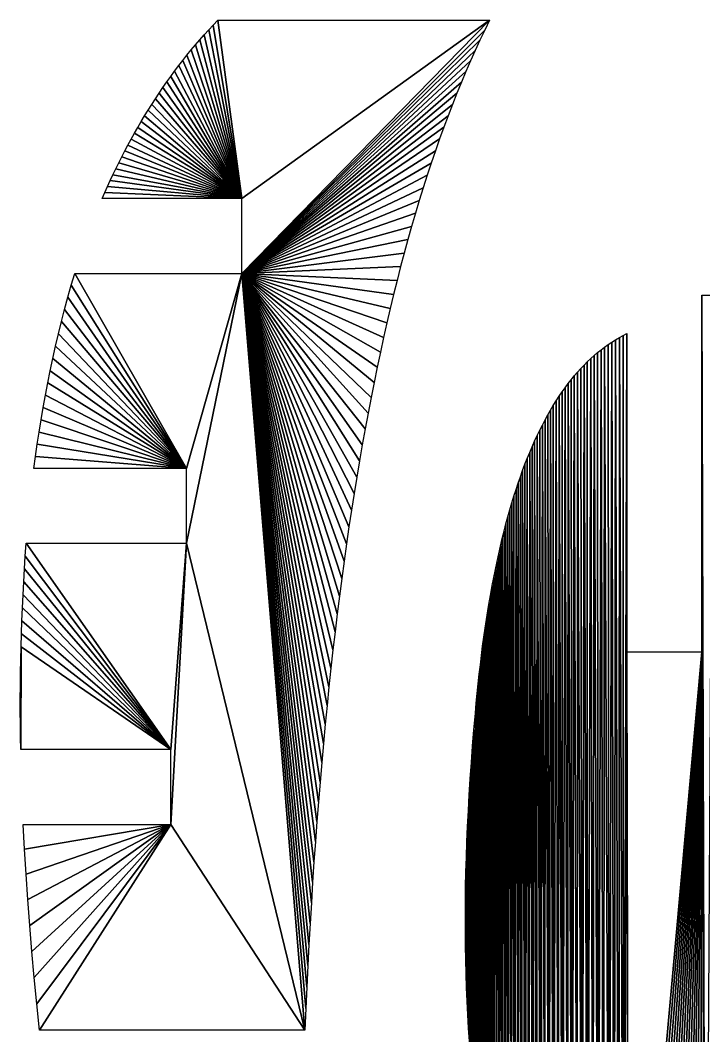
# Model space of a CAD drawing. Extents: x 10 to 917, y 10 to 841.
# Drawn here: x 598.2 to 656, y 172 to 257.9 of the extents above; entities that cross this region are included whole.
import ezdxf

# ---------------------------------------------------------------- set-up
doc = ezdxf.new("R2010")
doc.units = 0
doc.header["$MEASUREMENT"] = 0
doc.layers.get('0').update_dxf_attribs({"linetype": 'CONTINUOUS'})

msp = doc.modelspace()

# ---------------------------------------------------------------- linework, layer by layer
for p, q in [((614.559, 257.548), (614.949, 257.949)), ((614.949, 257.949), (637.933, 257.949)), ((637.933, 257.949), (637.522, 257.116)), ((613.796, 256.726), (614.175, 257.141)), ((614.175, 257.141), (614.559, 257.548)), ((637.522, 257.116), (637.116, 256.266)), ((613.054, 255.878), (613.422, 256.305)), ((613.422, 256.305), (613.796, 256.726)), ((637.116, 256.266), (636.715, 255.401)), ((612.333, 255.005), (612.691, 255.445)), ((612.691, 255.445), (613.054, 255.878)), ((636.715, 255.401), (636.319, 254.52)), ((611.634, 254.111), (611.981, 254.561)), ((611.981, 254.561), (612.333, 255.005)), ((636.319, 254.52), (635.929, 253.623)), ((610.956, 253.195), (611.292, 253.655)), ((611.292, 253.655), (611.634, 254.111)), ((635.929, 253.623), (635.545, 252.71)), ((610.299, 252.262), (610.625, 252.731)), ((610.625, 252.731), (610.956, 253.195)), ((635.545, 252.71), (635.165, 251.781)), ((609.664, 251.312), (609.979, 251.789)), ((609.979, 251.789), (610.299, 252.262)), ((635.165, 251.781), (634.791, 250.836)), ((609.355, 250.832), (609.664, 251.312)), ((608.753, 249.862), (609.051, 250.349)), ((609.051, 250.349), (609.355, 250.832)), ((634.791, 250.836), (634.422, 249.876)), ((608.173, 248.881), (608.46, 249.373)), ((608.46, 249.373), (608.753, 249.862)), ((634.422, 249.876), (634.059, 248.899)), ((607.615, 247.89), (607.891, 248.386)), ((607.891, 248.386), (608.173, 248.881)), ((634.059, 248.899), (633.701, 247.906)), ((607.344, 247.392), (607.615, 247.89)), ((633.701, 247.906), (633.348, 246.898)), ((606.82, 246.391), (607.079, 246.892)), ((607.079, 246.892), (607.344, 247.392)), ((633.348, 246.898), (633, 245.873)), ((606.318, 245.387), (606.566, 245.889)), ((606.566, 245.889), (606.82, 246.391)), ((633, 245.873), (632.658, 244.833)), ((605.838, 244.38), (606.075, 244.883)), ((606.075, 244.883), (606.318, 245.387)), ((605.607, 243.876), (605.838, 244.38)), ((632.658, 244.833), (632.321, 243.776)), ((605.161, 242.87), (605.381, 243.373)), ((605.381, 243.373), (605.607, 243.876)), ((632.321, 243.776), (631.989, 242.704)), ((616.988, 242.87), (605.161, 242.87)), ((616.988, 236.528), (616.988, 242.87)), ((631.989, 242.704), (631.663, 241.616)), ((631.663, 241.616), (631.342, 240.512)), ((631.342, 240.512), (631.026, 239.392)), ((631.026, 239.392), (630.716, 238.256)), ((630.716, 238.256), (630.411, 237.104)), ((602.55, 235.523), (602.851, 236.528)), ((602.851, 236.528), (616.988, 236.528)), ((630.411, 237.104), (630.111, 235.936)), ((602.261, 234.509), (602.55, 235.523)), ((630.111, 235.936), (629.817, 234.752)), ((629.817, 234.752), (629.528, 233.552)), ((655.899, 234.7), (656.795, 234.703)), ((655.899, 204.522), (655.899, 234.7)), ((601.983, 233.487), (602.261, 234.509)), ((601.717, 232.459), (601.983, 233.487)), ((629.528, 233.552), (629.244, 232.336)), ((601.462, 231.425), (601.717, 232.459)), ((629.244, 232.336), (628.965, 231.105)), ((601.218, 230.387), (601.462, 231.425)), ((648.912, 231.106), (649.233, 231.28)), ((649.233, 231.28), (649.558, 231.444)), ((649.558, 231.444), (649.558, 204.522)), ((600.985, 229.345), (601.218, 230.387)), ((628.965, 231.105), (628.692, 229.857)), ((647.368, 230.074), (647.669, 230.302)), ((647.669, 230.302), (647.974, 230.519)), ((647.974, 230.519), (648.283, 230.725)), ((648.283, 230.725), (648.596, 230.921)), ((648.596, 230.921), (648.912, 231.106)), ((628.692, 229.857), (628.424, 228.593)), ((646.488, 229.325), (646.778, 229.586)), ((646.778, 229.586), (647.071, 229.835)), ((647.071, 229.835), (647.368, 230.074)), ((600.764, 228.302), (600.985, 229.345)), ((628.424, 228.593), (628.162, 227.314)), ((645.645, 228.48), (645.922, 228.773)), ((645.922, 228.773), (646.203, 229.055)), ((646.203, 229.055), (646.488, 229.325)), ((600.553, 227.259), (600.764, 228.302)), ((644.836, 227.539), (645.102, 227.863)), ((645.102, 227.863), (645.371, 228.177)), ((645.371, 228.177), (645.645, 228.48)), ((600.354, 226.216), (600.553, 227.259)), ((628.162, 227.314), (627.904, 226.018)), ((644.063, 226.5), (644.317, 226.857)), ((644.317, 226.857), (644.575, 227.203)), ((644.575, 227.203), (644.836, 227.539)), ((600.166, 225.175), (600.354, 226.216)), ((627.904, 226.018), (627.652, 224.707)), ((643.568, 225.755), (643.814, 226.133)), ((643.814, 226.133), (644.063, 226.5)), ((599.988, 224.137), (600.166, 225.175)), ((643.088, 224.966), (643.326, 225.365)), ((643.326, 225.365), (643.568, 225.755)), ((627.652, 224.707), (627.406, 223.38)), ((642.624, 224.134), (642.854, 224.555)), ((642.854, 224.555), (643.088, 224.966)), ((599.822, 223.103), (599.988, 224.137)), ((642.176, 223.259), (642.398, 223.702)), ((642.398, 223.702), (642.624, 224.134)), ((599.666, 222.074), (599.822, 223.103)), ((627.406, 223.38), (627.164, 222.037)), ((641.744, 222.341), (641.958, 222.805)), ((641.958, 222.805), (642.176, 223.259)), ((599.521, 221.052), (599.666, 222.074)), ((627.164, 222.037), (626.928, 220.677)), ((641.327, 221.38), (641.534, 221.866)), ((641.534, 221.866), (641.744, 222.341)), ((599.387, 220.038), (599.521, 221.052)), ((640.927, 220.377), (641.125, 220.884)), ((641.125, 220.884), (641.327, 221.38)), ((612.298, 220.038), (599.387, 220.038)), ((612.298, 213.697), (612.298, 220.038)), ((626.928, 220.677), (626.698, 219.302)), ((640.732, 219.859), (640.927, 220.377)), ((626.698, 219.302), (626.472, 217.911)), ((640.355, 218.791), (640.542, 219.33)), ((640.542, 219.33), (640.732, 219.859)), ((639.994, 217.679), (640.172, 218.24)), ((640.172, 218.24), (640.355, 218.791)), ((626.472, 217.911), (626.252, 216.504)), ((639.819, 217.108), (639.994, 217.679)), ((639.481, 215.932), (639.648, 216.525)), ((639.648, 216.525), (639.819, 217.108)), ((626.252, 216.504), (626.037, 215.081)), ((639.318, 215.328), (639.481, 215.932)), ((626.037, 215.081), (625.828, 213.642)), ((639.159, 214.714), (639.318, 215.328)), ((638.853, 213.452), (639.004, 214.088)), ((639.004, 214.088), (639.159, 214.714)), ((598.658, 212.617), (598.736, 213.697)), ((598.736, 213.697), (612.298, 213.697)), ((625.828, 213.642), (625.624, 212.188)), ((638.706, 212.805), (638.853, 213.452)), ((598.586, 211.532), (598.658, 212.617)), ((638.563, 212.148), (638.706, 212.805)), ((598.521, 210.441), (598.586, 211.532)), ((625.624, 212.188), (625.425, 210.717)), ((638.289, 210.8), (638.424, 211.479)), ((638.424, 211.479), (638.563, 212.148)), ((625.425, 210.717), (625.231, 209.23)), ((638.157, 210.11), (638.289, 210.8)), ((598.463, 209.346), (598.521, 210.441)), ((638.03, 209.41), (638.157, 210.11)), ((598.412, 208.248), (598.463, 209.346)), ((625.231, 209.23), (625.043, 207.728)), ((637.906, 208.699), (638.03, 209.41)), ((598.367, 207.147), (598.412, 208.248)), ((637.671, 207.244), (637.787, 207.976)), ((637.787, 207.976), (637.906, 208.699)), ((598.328, 206.046), (598.367, 207.147)), ((625.043, 207.728), (624.86, 206.209)), ((637.56, 206.5), (637.671, 207.244)), ((624.86, 206.209), (624.683, 204.675)), ((637.452, 205.746), (637.56, 206.5)), ((598.297, 204.944), (598.328, 206.046)), ((637.348, 204.981), (637.452, 205.746)), ((598.272, 203.843), (598.297, 204.944)), ((624.683, 204.675), (624.51, 203.124)), ((637.249, 204.205), (637.348, 204.981)), ((649.558, 204.522), (655.899, 204.522)), ((598.253, 202.743), (598.272, 203.843)), ((637.153, 203.419), (637.249, 204.205)), ((624.51, 203.124), (624.343, 201.558)), ((637.061, 202.621), (637.153, 203.419)), ((598.24, 201.646), (598.253, 202.743)), ((636.973, 201.813), (637.061, 202.621)), ((598.234, 200.553), (598.24, 201.646)), ((624.343, 201.558), (624.182, 199.976)), ((636.889, 200.995), (636.973, 201.813)), ((598.234, 199.464), (598.234, 200.553)), ((636.809, 200.165), (636.889, 200.995)), ((598.241, 198.381), (598.234, 199.464)), ((624.182, 199.976), (624.025, 198.377)), ((636.733, 199.325), (636.809, 200.165)), ((636.611, 197.914), (636.733, 199.325)), ((598.253, 197.304), (598.241, 198.381)), ((624.025, 198.377), (623.874, 196.763)), ((636.498, 196.517), (636.611, 197.914)), ((598.272, 196.234), (598.253, 197.304)), ((623.874, 196.763), (623.729, 195.133)), ((610.977, 196.234), (598.272, 196.234)), ((610.977, 189.892), (610.977, 196.234)), ((636.395, 195.134), (636.498, 196.517)), ((623.729, 195.133), (623.588, 193.487)), ((636.301, 193.765), (636.395, 195.134)), ((623.588, 193.487), (623.453, 191.825)), ((636.217, 192.411), (636.301, 193.765)), ((623.453, 191.825), (623.323, 190.147)), ((636.142, 191.071), (636.217, 192.411)), ((636.077, 189.745), (636.142, 191.071)), ((598.598, 187.824), (598.487, 189.892)), ((598.487, 189.892), (610.977, 189.892)), ((623.323, 190.147), (623.199, 188.453)), ((636.021, 188.434), (636.077, 189.745)), ((623.199, 188.453), (623.08, 186.744)), ((635.975, 187.137), (636.021, 188.434)), ((598.725, 185.708), (598.598, 187.824)), ((623.08, 186.744), (622.966, 185.018)), ((635.938, 185.854), (635.975, 187.137)), ((598.87, 183.553), (598.725, 185.708)), ((635.911, 184.585), (635.938, 185.854)), ((622.966, 185.018), (622.857, 183.276)), ((635.893, 183.33), (635.911, 184.585)), ((599.033, 181.368), (598.87, 183.553)), ((622.857, 183.276), (622.754, 181.519)), ((635.885, 182.09), (635.893, 183.33)), ((599.214, 179.161), (599.033, 181.368)), ((622.754, 181.519), (622.656, 179.745)), ((635.886, 180.864), (635.885, 182.09)), ((635.897, 179.652), (635.886, 180.864)), ((622.656, 179.745), (622.564, 177.956)), ((635.917, 178.455), (635.897, 179.652)), ((599.413, 176.94), (599.214, 179.161)), ((622.564, 177.956), (622.476, 176.15)), ((635.946, 177.271), (635.917, 178.455)), ((635.986, 176.102), (635.946, 177.271)), ((599.628, 174.714), (599.413, 176.94)), ((622.476, 176.15), (622.394, 174.329)), ((636.034, 174.947), (635.986, 176.102)), ((599.86, 172.491), (599.628, 174.714)), ((636.093, 173.807), (636.034, 174.947)), ((622.394, 174.329), (622.318, 172.492)), ((636.16, 172.68), (636.093, 173.807)), ((622.318, 172.492), (599.86, 172.491)), ((636.238, 171.568), (636.16, 172.68))]:
    msp.add_line(p, q)

# ---------------------------------------------------------------- meshes
mesh = msp.add_polyface()
corners = [(598.24, 201.646), (598.234, 199.464), (598.234, 200.553), (598.241, 198.381), (598.253, 202.743), (598.253, 197.304), (598.272, 203.843), (598.272, 196.234), (598.297, 204.944), (610.977, 196.234), (598.328, 206.046), (598.367, 207.147), (598.412, 208.248), (598.463, 209.346), (598.521, 210.441), (598.586, 211.532), (598.658, 212.617), (598.736, 213.697), (612.298, 213.697), (610.977, 189.892), (599.521, 221.052), (612.298, 220.038), (599.387, 220.038), (599.666, 222.074), (599.822, 223.103), (599.988, 224.137), (600.166, 225.175), (600.354, 226.216), (600.553, 227.259), (600.764, 228.302), (600.985, 229.345), (601.218, 230.387), (601.462, 231.425), (601.717, 232.459), (601.983, 233.487), (602.261, 234.509), (602.55, 235.523), (602.851, 236.528), (616.988, 236.528), (605.381, 243.373), (616.988, 242.87), (605.161, 242.87), (605.607, 243.876), (605.838, 244.38), (606.075, 244.883), (606.318, 245.387), (606.566, 245.889), (606.82, 246.391), (607.079, 246.892), (607.344, 247.392), (607.615, 247.89), (607.891, 248.386), (608.173, 248.881), (608.46, 249.373), (608.753, 249.862), (609.051, 250.349), (609.355, 250.832), (609.664, 251.312), (609.979, 251.789), (610.299, 252.262), (610.625, 252.731), (610.956, 253.195), (611.292, 253.655), (611.634, 254.111), (611.981, 254.561), (612.333, 255.005), (612.691, 255.445), (613.054, 255.878), (613.422, 256.305), (613.796, 256.726), (614.175, 257.141), (614.559, 257.548), (614.949, 257.949), (637.933, 257.949), (637.522, 257.116), (637.116, 256.266), (636.715, 255.401), (636.319, 254.52), (635.929, 253.623), (635.545, 252.71), (635.165, 251.781), (634.791, 250.836), (634.422, 249.876), (634.059, 248.899), (633.701, 247.906), (633.348, 246.898), (633, 245.873), (632.658, 244.833), (632.321, 243.776), (631.989, 242.704), (631.663, 241.616), (631.342, 240.512), (631.026, 239.392), (630.716, 238.256), (630.411, 237.104), (630.111, 235.936), (629.817, 234.752), (629.528, 233.552), (629.244, 232.336), (628.965, 231.105), (628.692, 229.857), (628.424, 228.593), (628.162, 227.314), (627.904, 226.018), (627.652, 224.707), (627.406, 223.38), (627.164, 222.037), (626.928, 220.677), (626.698, 219.302), (626.472, 217.911), (626.252, 216.504), (626.037, 215.081), (625.828, 213.642), (625.624, 212.188), (625.425, 210.717), (625.231, 209.23), (625.043, 207.728), (624.86, 206.209), (624.683, 204.675), (624.51, 203.124), (624.343, 201.558), (624.182, 199.976), (624.025, 198.377), (623.874, 196.763), (623.729, 195.133), (623.588, 193.487), (623.453, 191.825), (623.323, 190.147), (623.199, 188.453), (623.08, 186.744), (622.966, 185.018), (622.857, 183.276), (622.754, 181.519), (622.656, 179.745), (622.564, 177.956), (622.476, 176.15), (622.394, 174.329), (622.318, 172.492), (598.598, 187.824), (598.487, 189.892), (598.725, 185.708), (598.87, 183.553), (599.033, 181.368), (599.214, 179.161), (599.413, 176.94), (599.628, 174.714), (599.86, 172.491)]
mesh.append_faces([[corners[k] for k in face] for face in [(0, 1, 2), (20, 21, 22), (39, 40, 41), (19, 138, 139)]], dxfattribs={"vtx0": -1})
mesh.append_faces([[corners[k] for k in face] for face in [(1, 0, 3), (3, 4, 5), (5, 6, 7), (7, 8, 9), (9, 18, 19), (21, 38, 18), (40, 73, 38), (138, 19, 140), (140, 19, 141), (141, 19, 142), (142, 19, 143), (143, 19, 144), (144, 19, 145), (145, 19, 146), (146, 19, 137)]], dxfattribs={"vtx0": -1, "vtx1": -1})
mesh.append_faces([[corners[k] for k in face] for face in [(137, 19, 18), (137, 18, 38)]], dxfattribs={"vtx0": -1, "vtx1": -1, "vtx2": -1})
mesh.append_faces([[corners[k] for k in face] for face in [(3, 0, 4), (5, 4, 6), (7, 6, 8), (9, 8, 10), (9, 10, 11), (9, 11, 12), (9, 12, 13), (9, 13, 14), (9, 14, 15), (9, 15, 16), (9, 16, 17), (9, 17, 18), (21, 20, 23), (21, 23, 24), (21, 24, 25), (21, 25, 26), (21, 26, 27), (21, 27, 28), (21, 28, 29), (21, 29, 30), (21, 30, 31), (21, 31, 32), (21, 32, 33), (21, 33, 34), (21, 34, 35), (21, 35, 36), (21, 36, 37), (21, 37, 38), (40, 39, 42), (40, 42, 43), (40, 43, 44), (40, 44, 45), (40, 45, 46), (40, 46, 47), (40, 47, 48), (40, 48, 49), (40, 49, 50), (40, 50, 51), (40, 51, 52), (40, 52, 53), (40, 53, 54), (40, 54, 55), (40, 55, 56), (40, 56, 57), (40, 57, 58), (40, 58, 59), (40, 59, 60), (40, 60, 61), (40, 61, 62), (40, 62, 63), (40, 63, 64), (40, 64, 65), (40, 65, 66), (40, 66, 67), (40, 67, 68), (40, 68, 69), (40, 69, 70), (40, 70, 71), (40, 71, 72), (40, 72, 73), (38, 73, 74), (38, 74, 75), (38, 75, 76), (38, 76, 77), (38, 77, 78), (38, 78, 79), (38, 79, 80), (38, 80, 81), (38, 81, 82), (38, 82, 83), (38, 83, 84), (38, 84, 85), (38, 85, 86), (38, 86, 87), (38, 87, 88), (38, 88, 89), (38, 89, 90), (38, 90, 91), (38, 91, 92), (38, 92, 93), (38, 93, 94), (38, 94, 95), (38, 95, 96), (38, 96, 97), (38, 97, 98), (38, 98, 99), (38, 99, 100), (38, 100, 101), (38, 101, 102), (38, 102, 103), (38, 103, 104), (38, 104, 105), (38, 105, 106), (38, 106, 107), (38, 107, 108), (38, 108, 109), (38, 109, 110), (38, 110, 111), (38, 111, 112), (38, 112, 113), (38, 113, 114), (38, 114, 115), (38, 115, 116), (38, 116, 117), (38, 117, 118), (38, 118, 119), (38, 119, 120), (38, 120, 121), (38, 121, 122), (38, 122, 123), (38, 123, 124), (38, 124, 125), (38, 125, 126), (38, 126, 127), (38, 127, 128), (38, 128, 129), (38, 129, 130), (38, 130, 131), (38, 131, 132), (38, 132, 133), (38, 133, 134), (38, 134, 135), (38, 135, 136), (38, 136, 137)]], dxfattribs={"vtx0": -1, "vtx2": -1})
mesh = msp.add_polyface()
corners = [(648.861, 136.771), (648.596, 230.921), (648.912, 231.106), (649.266, 136.308), (649.233, 231.28), (649.558, 231.444), (649.558, 204.522), (656.196, 129.975), (655.899, 204.522), (655.899, 234.7), (656.795, 234.703), (657.122, 129.325), (657.662, 234.694), (658.061, 128.707), (658.502, 234.674), (658.535, 128.41), (659.314, 234.642), (659.494, 127.839), (660.097, 234.599), (660.466, 127.3), (660.852, 234.545), (660.957, 127.042), (661.58, 234.48), (661.95, 126.55), (662.279, 234.403), (662.451, 126.315), (662.95, 234.315), (662.955, 126.089), (663.593, 234.215), (663.973, 125.66), (664.208, 234.104), (664.488, 125.457), (664.795, 233.982), (665.005, 125.263), (665.354, 233.849), (665.526, 125.076), (665.623, 233.778), (666.05, 124.897), (665.885, 233.704), (666.14, 233.627), (666.578, 124.725), (666.387, 233.547), (666.628, 233.465), (667.108, 124.562), (666.862, 233.38), (667.089, 233.292), (667.308, 233.201), (667.643, 124.407), (667.521, 233.107), (667.727, 233.011), (668.18, 124.259), (667.926, 232.911), (668.117, 232.809), (668.302, 232.704), (668.721, 124.12), (668.48, 232.596), (668.65, 232.485), (668.814, 232.372)]
mesh.append_faces([[corners[k] for k in face] for face in [(0, 1, 2), (3, 2, 4), (3, 4, 5), (3, 5, 6), (7, 8, 9), (7, 9, 10), (11, 10, 12), (13, 12, 14), (15, 14, 16), (17, 16, 18), (19, 18, 20), (21, 20, 22), (23, 22, 24), (25, 24, 26), (27, 26, 28), (29, 28, 30), (31, 30, 32), (33, 32, 34), (35, 34, 36), (37, 36, 38), (37, 38, 39), (40, 39, 41), (40, 41, 42), (43, 42, 44), (43, 44, 45), (43, 45, 46), (47, 46, 48), (47, 48, 49), (50, 49, 51), (50, 51, 52), (50, 52, 53), (54, 53, 55), (54, 55, 56), (54, 56, 57)]], dxfattribs={"vtx0": -1, "vtx2": -1})
mesh = msp.add_polyface()
corners = [(652.194, 133.289), (655.899, 204.522), (652.625, 132.889), (653.06, 132.497), (653.498, 132.113), (653.939, 131.737), (654.384, 131.369), (654.832, 131.009), (655.283, 130.656), (655.738, 130.312), (656.196, 129.975), (666.578, 124.725), (666.628, 233.465), (667.108, 124.562), (667.308, 233.201), (667.643, 124.407), (667.727, 233.011), (668.18, 124.259), (668.302, 232.704), (668.721, 124.12), (668.814, 232.372), (669.265, 123.988), (669.398, 231.889), (669.812, 123.864), (669.87, 231.361), (670.363, 123.748), (670.637, 174.321), (670.917, 123.64), (676.978, 174.321), (671.474, 123.54), (672.035, 123.447), (672.599, 123.363), (673.166, 123.286), (673.736, 123.217), (674.31, 123.157), (674.887, 123.104), (675.468, 123.059), (676.052, 123.021), (676.639, 122.992), (677.229, 122.971), (677.535, 216.016), (677.823, 122.957), (678.194, 215.516), (678.42, 122.952), (678.522, 215.294), (679.02, 122.954), (679.244, 214.956), (679.624, 122.964), (679.933, 214.716), (680.231, 122.982)]
mesh.append_faces([[corners[k] for k in face] for face in [(0, 1, 2), (2, 1, 3), (3, 1, 4), (4, 1, 5), (5, 1, 6), (6, 1, 7), (7, 1, 8), (8, 1, 9), (9, 1, 10), (11, 12, 13), (13, 14, 15), (15, 16, 17), (17, 18, 19), (19, 20, 21), (21, 22, 23), (23, 24, 25), (25, 26, 27), (27, 28, 29), (29, 28, 30), (30, 28, 31), (31, 28, 32), (32, 28, 33), (33, 28, 34), (34, 28, 35), (35, 28, 36), (36, 28, 37), (37, 28, 38), (38, 28, 39), (39, 40, 41), (41, 42, 43), (43, 44, 45), (45, 46, 47), (47, 48, 49)]], dxfattribs={"vtx0": -1, "vtx1": -1})
mesh.append_faces([[corners[k] for k in face] for face in [(27, 26, 28)]], dxfattribs={"vtx0": -1, "vtx2": -1})
mesh = msp.add_polyface()
corners = [(639.511, 153.144), (639.648, 216.525), (639.778, 152.317), (639.819, 217.108), (640.055, 151.504), (640.172, 218.24), (640.341, 150.705), (640.355, 218.791), (640.637, 149.92), (640.732, 219.859), (640.942, 149.15), (641.125, 220.884), (641.257, 148.394), (641.327, 221.38), (641.581, 147.652), (641.744, 222.341), (641.915, 146.924), (641.958, 222.805), (642.258, 146.211), (642.398, 223.702), (642.611, 145.512), (642.624, 224.134), (642.973, 144.827), (643.088, 224.966), (643.345, 144.157), (643.568, 225.755), (643.726, 143.5), (643.814, 226.133), (644.117, 142.858), (644.317, 226.857), (644.517, 142.23), (644.575, 227.203), (644.927, 141.616), (645.102, 227.863), (645.346, 141.017), (645.371, 228.177), (645.775, 140.432), (645.922, 228.773), (646.213, 139.861), (646.488, 229.325), (646.661, 139.304), (646.778, 229.586), (647.118, 138.762), (647.368, 230.074), (647.585, 138.234), (647.669, 230.302), (648.062, 137.72), (648.283, 230.725), (648.46, 137.241), (648.596, 230.921), (648.861, 136.771), (648.912, 231.106), (649.266, 136.308), (649.558, 204.522), (649.675, 135.853), (655.899, 204.522), (650.086, 135.406), (650.501, 134.967), (650.919, 134.535), (651.341, 134.112), (651.766, 133.697), (652.194, 133.289)]
mesh.append_faces([[corners[k] for k in face] for face in [(0, 1, 2), (2, 3, 4), (4, 5, 6), (6, 7, 8), (8, 9, 10), (10, 11, 12), (12, 13, 14), (14, 15, 16), (16, 17, 18), (18, 19, 20), (20, 21, 22), (22, 23, 24), (24, 25, 26), (26, 27, 28), (28, 29, 30), (30, 31, 32), (32, 33, 34), (34, 35, 36), (36, 37, 38), (38, 39, 40), (40, 41, 42), (42, 43, 44), (44, 45, 46), (46, 47, 48), (48, 49, 50), (50, 51, 52), (52, 53, 54), (54, 55, 56), (56, 55, 57), (57, 55, 58), (58, 55, 59), (59, 55, 60), (60, 55, 61)]], dxfattribs={"vtx0": -1, "vtx1": -1})
mesh = msp.add_polyface()
corners = [(640.341, 150.705), (640.172, 218.24), (640.355, 218.791), (640.637, 149.92), (640.542, 219.33), (640.732, 219.859), (640.942, 149.15), (640.927, 220.377), (641.125, 220.884), (641.257, 148.394), (641.327, 221.38), (641.581, 147.652), (641.534, 221.866), (641.744, 222.341), (641.915, 146.924), (641.958, 222.805), (642.258, 146.211), (642.176, 223.259), (642.398, 223.702), (642.611, 145.512), (642.624, 224.134), (642.973, 144.827), (642.854, 224.555), (643.088, 224.966), (643.345, 144.157), (643.326, 225.365), (643.568, 225.755), (643.726, 143.5), (643.814, 226.133), (644.117, 142.858), (644.063, 226.5), (644.317, 226.857), (644.517, 142.23), (644.575, 227.203), (644.927, 141.616), (644.836, 227.539), (645.102, 227.863), (645.346, 141.017), (645.371, 228.177), (645.775, 140.432), (645.645, 228.48), (645.922, 228.773), (646.213, 139.861), (646.203, 229.055), (646.488, 229.325), (646.661, 139.304), (646.778, 229.586), (647.118, 138.762), (647.071, 229.835), (647.368, 230.074), (647.585, 138.234), (647.669, 230.302), (648.062, 137.72), (647.974, 230.519), (648.283, 230.725), (648.46, 137.241), (648.596, 230.921)]
mesh.append_faces([[corners[k] for k in face] for face in [(0, 1, 2), (3, 2, 4), (3, 4, 5), (6, 5, 7), (6, 7, 8), (9, 8, 10), (11, 10, 12), (11, 12, 13), (14, 13, 15), (16, 15, 17), (16, 17, 18), (19, 18, 20), (21, 20, 22), (21, 22, 23), (24, 23, 25), (24, 25, 26), (27, 26, 28), (29, 28, 30), (29, 30, 31), (32, 31, 33), (34, 33, 35), (34, 35, 36), (37, 36, 38), (39, 38, 40), (39, 40, 41), (42, 41, 43), (42, 43, 44), (45, 44, 46), (47, 46, 48), (47, 48, 49), (50, 49, 51), (52, 51, 53), (52, 53, 54), (55, 54, 56)]], dxfattribs={"vtx0": -1, "vtx2": -1})
mesh = msp.add_polyface()
corners = [(636.093, 173.807), (636.077, 189.745), (636.142, 191.071), (636.16, 172.68), (636.217, 192.411), (636.238, 171.568), (636.301, 193.765), (636.324, 170.47), (636.395, 195.134), (636.421, 169.387), (636.498, 196.517), (636.526, 168.317), (636.611, 197.914), (636.642, 167.262), (636.733, 199.325), (636.766, 166.221), (636.809, 200.165), (636.901, 165.195), (636.889, 200.995), (636.973, 201.813), (637.044, 164.182), (637.061, 202.621), (637.198, 163.184), (637.153, 203.419), (637.249, 204.205), (637.361, 162.2), (637.348, 204.981), (637.452, 205.746), (637.533, 161.23), (637.56, 206.5), (637.715, 160.275), (637.671, 207.244), (637.787, 207.976), (637.906, 159.334), (637.906, 208.699), (638.107, 158.407), (638.03, 209.41), (638.157, 210.11), (638.317, 157.494), (638.289, 210.8), (638.424, 211.479), (638.537, 156.595), (638.563, 212.148), (638.766, 155.711), (638.706, 212.805), (638.853, 213.452), (639.005, 154.841), (639.004, 214.088), (639.159, 214.714), (639.253, 153.985), (639.318, 215.328), (639.511, 153.144), (639.481, 215.932), (639.648, 216.525), (639.778, 152.317), (639.819, 217.108), (640.055, 151.504), (639.994, 217.679), (640.172, 218.24)]
mesh.append_faces([[corners[k] for k in face] for face in [(0, 1, 2), (3, 2, 4), (5, 4, 6), (7, 6, 8), (9, 8, 10), (11, 10, 12), (13, 12, 14), (15, 14, 16), (17, 16, 18), (17, 18, 19), (20, 19, 21), (22, 21, 23), (22, 23, 24), (25, 24, 26), (25, 26, 27), (28, 27, 29), (30, 29, 31), (30, 31, 32), (33, 32, 34), (35, 34, 36), (35, 36, 37), (38, 37, 39), (38, 39, 40), (41, 40, 42), (43, 42, 44), (43, 44, 45), (46, 45, 47), (46, 47, 48), (49, 48, 50), (51, 50, 52), (51, 52, 53), (54, 53, 55), (56, 55, 57), (56, 57, 58)]], dxfattribs={"vtx0": -1, "vtx2": -1})
mesh = msp.add_polyface()
corners = [(635.893, 183.33), (635.886, 180.864), (635.885, 182.09), (635.897, 179.652), (635.911, 184.585), (635.917, 178.455), (635.938, 185.854), (635.946, 177.271), (635.975, 187.137), (635.986, 176.102), (636.021, 188.434), (636.034, 174.947), (636.077, 189.745), (636.093, 173.807), (636.142, 191.071), (636.16, 172.68), (636.217, 192.411), (636.238, 171.568), (636.301, 193.765), (636.324, 170.47), (636.395, 195.134), (636.421, 169.387), (636.498, 196.517), (636.526, 168.317), (636.611, 197.914), (636.642, 167.262), (636.733, 199.325), (636.766, 166.221), (636.809, 200.165), (636.901, 165.195), (636.973, 201.813), (637.044, 164.182), (637.061, 202.621), (637.198, 163.184), (637.249, 204.205), (637.361, 162.2), (637.452, 205.746), (637.533, 161.23), (637.56, 206.5), (637.715, 160.275), (637.787, 207.976), (637.906, 159.334), (637.906, 208.699), (638.107, 158.407), (638.157, 210.11), (638.317, 157.494), (638.424, 211.479), (638.537, 156.595), (638.563, 212.148), (638.766, 155.711), (638.853, 213.452), (639.005, 154.841), (639.159, 214.714), (639.253, 153.985), (639.318, 215.328), (639.511, 153.144), (649.675, 135.853), (649.558, 204.522), (655.899, 204.522)]
mesh.append_faces([[corners[k] for k in face] for face in [(0, 1, 2)]], dxfattribs={"vtx0": -1})
mesh.append_faces([[corners[k] for k in face] for face in [(1, 0, 3), (3, 4, 5), (5, 6, 7), (7, 8, 9), (9, 10, 11), (11, 12, 13), (13, 14, 15), (15, 16, 17), (17, 18, 19), (19, 20, 21), (21, 22, 23), (23, 24, 25), (25, 26, 27), (27, 28, 29), (29, 30, 31), (31, 32, 33), (33, 34, 35), (35, 36, 37), (37, 38, 39), (39, 40, 41), (41, 42, 43), (43, 44, 45), (45, 46, 47), (47, 48, 49), (49, 50, 51), (51, 52, 53), (53, 54, 55)]], dxfattribs={"vtx0": -1, "vtx1": -1})
mesh.append_faces([[corners[k] for k in face] for face in [(3, 0, 4), (5, 4, 6), (7, 6, 8), (9, 8, 10), (11, 10, 12), (56, 57, 58)]], dxfattribs={"vtx0": -1, "vtx2": -1})

doc.saveas('drawing.dxf')
